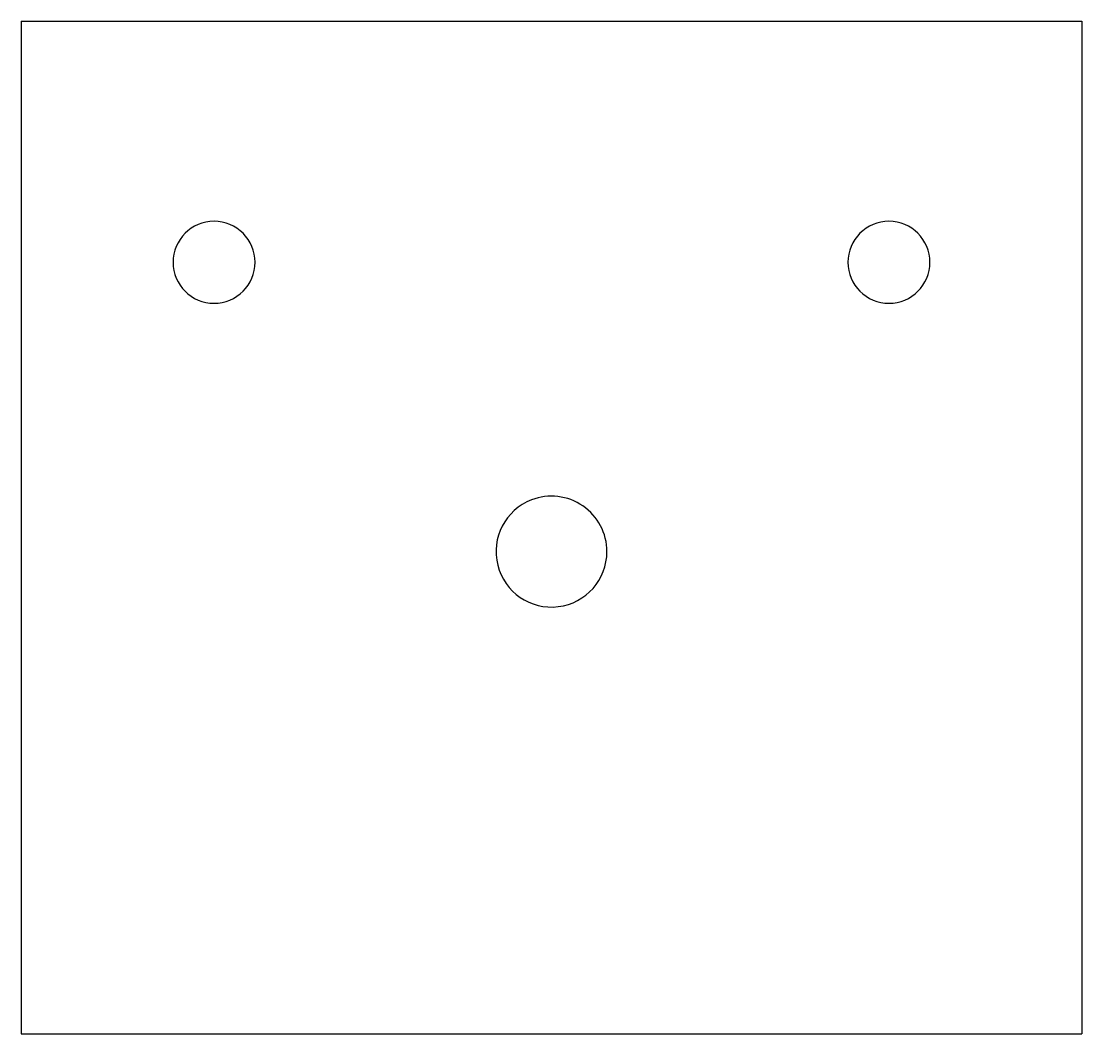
# Model space of a CAD drawing. Header units: millimetres. Extents: x 0 to 44, y 0 to 42.
import ezdxf

# ---------------------------------------------------------------- set-up
doc = ezdxf.new("R2010")
doc.units = ezdxf.units.MM

msp = doc.modelspace()

# ---------------------------------------------------------------- linework, layer by layer
for p, q in [((0, 42, 5), (44, 42, 5)), ((0, 42, 5), (0, 0, 5)), ((44, 42, 5), (44, 0, 5)), ((0, 0, 5), (44, 0, 5))]:
    msp.add_line(p, q)
for centre, radius, start, end in [((8, 32, 5), 1.7, 0, 180), ((36, 32, 5), 1.7, 0, 180), ((8, 32, 5), 1.7, -180, 0), ((36, 32, 5), 1.7, -180, 0), ((22, 20, 5), 2.3, 111.1234, 360), ((22, 20, 5), 2.3, 0, 111.1234)]:
    msp.add_arc(centre, radius, start, end)

doc.saveas('drawing.dxf')
